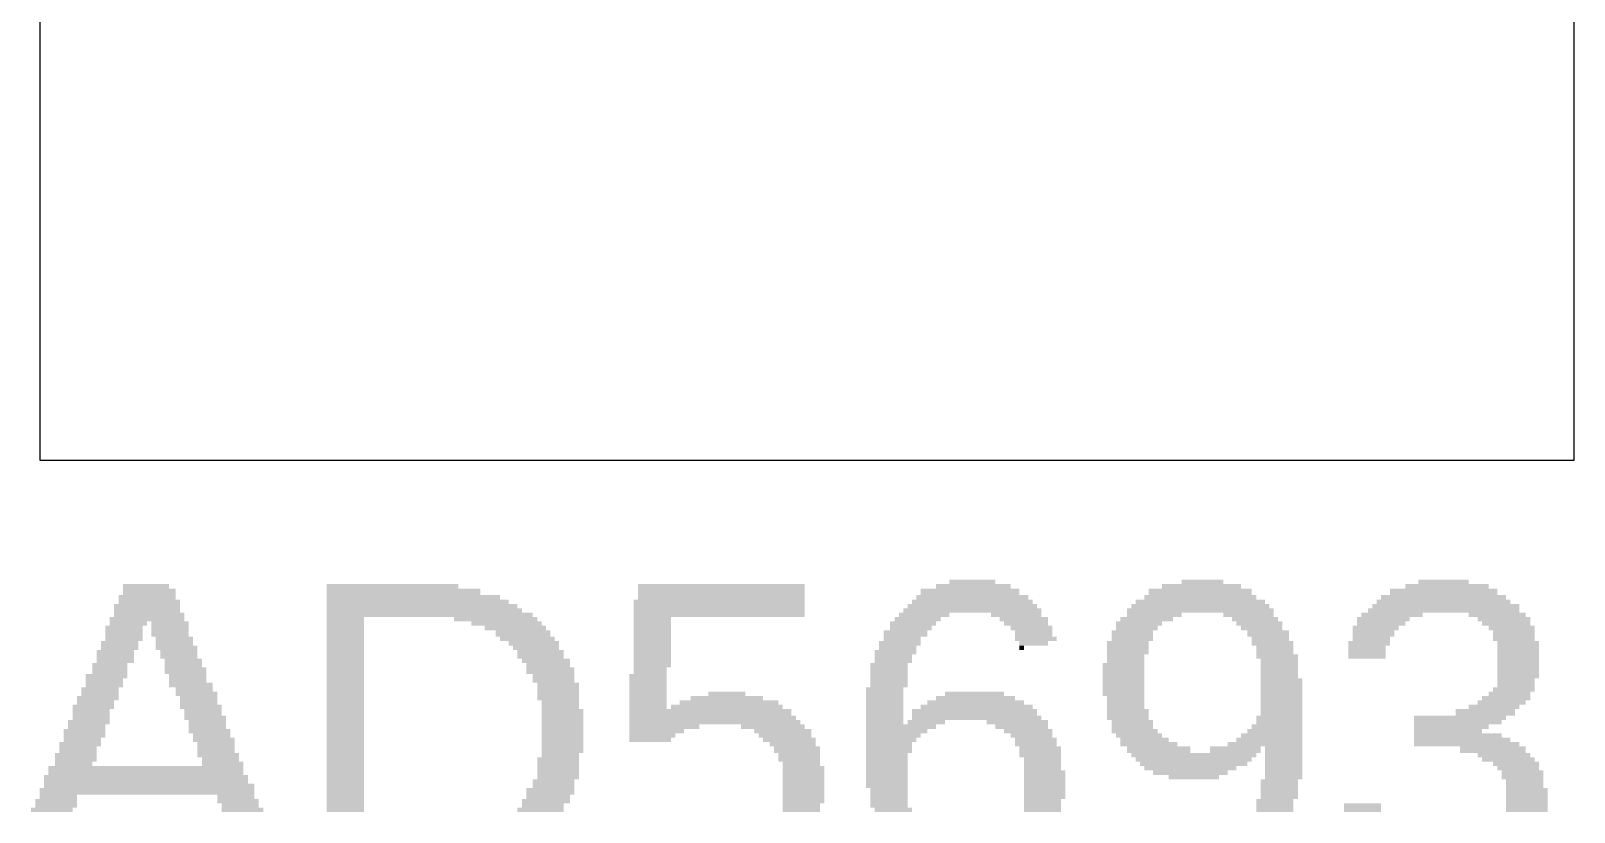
# Model space of a CAD drawing. Extents: x 0 to 25.4, y 0 to 17.8.
# Drawn here: x 9.06 to 16.1, y 8.96 to 12.53 of the extents above; entities that cross this region are included whole.
import ezdxf

# ---------------------------------------------------------------- set-up
doc = ezdxf.new("R2010")
doc.units = 0
doc.layers.add('170', color=40, linetype='CONTINUOUS')
doc.layers.add('21', color=53, linetype='CONTINUOUS')

# ---------------------------------------------------------------- blocks, each defined once
blk = doc.blocks.new('RECT')
blk.add_solid([(-0.5, -0.5), (0.5, -0.5), (-0.5, 0.5), (0.5, 0.5)])

msp = doc.modelspace()

# ---------------------------------------------------------------- linework, layer by layer
at = {"layer": '21'}
for p, q in [((9.1, 16.17), (9.1, 10.57)), ((16.1, 10.57), (16.1, 16.17)), ((9.1, 10.57), (16.1, 10.57))]:
    msp.add_line(p, q, dxfattribs=at)

# ---------------------------------------------------------------- block references
at = {"layer": '170'}
for p, xscale, yscale in [((9.5845, 9.9945), 0.21, 0.02), ((10.7095, 9.9945), 0.6, 0.02), ((12.2095, 9.9945), 0.76, 0.02), ((13.3595, 9.9945), 0.34, 0.02), ((13.3545, 10.0145), 0.21, 0.02), ((14.3995, 9.9945), 0.36, 0.02), ((14.4045, 10.0145), 0.19, 0.02), ((15.5195, 9.9945), 0.38, 0.02), ((15.5045, 10.0145), 0.23, 0.02), ((9.5895, 9.9445), 0.26, 0.02), ((9.5995, 9.9245), 0.28, 0.02), ((9.5995, 9.9695), 0.24, 0.03), ((10.7595, 9.9695), 0.7, 0.03), ((10.8045, 9.9445), 0.79, 0.02), ((10.8245, 9.9245), 0.83, 0.02), ((12.1995, 9.9245), 0.78, 0.02), ((12.2095, 9.9695), 0.76, 0.03), ((12.2095, 9.9445), 0.76, 0.02), ((13.3545, 9.9245), 0.55, 0.02), ((13.3545, 9.9445), 0.51, 0.02), ((13.3445, 9.9695), 0.45, 0.03), ((14.3945, 9.9245), 0.59, 0.02), ((14.3945, 9.9445), 0.51, 0.02), ((14.3945, 9.9695), 0.47, 0.03), ((15.5045, 9.9245), 0.61, 0.02), ((15.5045, 9.9445), 0.57, 0.02), ((15.5045, 9.9695), 0.49, 0.03), ((9.5895, 9.9045), 0.3, 0.02), ((9.5895, 9.8845), 0.3, 0.02), ((9.5995, 9.8645), 0.32, 0.02), ((10.8445, 9.9045), 0.87, 0.02), ((10.8545, 9.8845), 0.89, 0.02), ((10.8795, 9.8645), 0.94, 0.02), ((12.1995, 9.9045), 0.78, 0.02), ((12.1995, 9.8845), 0.78, 0.02), ((12.1995, 9.8645), 0.78, 0.02), ((13.1345, 9.8645), 0.23, 0.02), ((13.3545, 9.8845), 0.63, 0.02), ((13.3545, 9.9045), 0.59, 0.02), ((13.5545, 9.8645), 0.23, 0.02), ((14.3945, 9.8845), 0.67, 0.02), ((14.1845, 9.8645), 0.25, 0.02), ((14.3945, 9.9045), 0.63, 0.02), ((14.6145, 9.8645), 0.23, 0.02), ((15.2695, 9.8645), 0.28, 0.02), ((15.5045, 9.8845), 0.69, 0.02), ((15.5145, 9.9045), 0.67, 0.02), ((15.7495, 9.8645), 0.26, 0.02), ((9.4845, 9.8045), 0.17, 0.02), ((9.4845, 9.7795), 0.17, 0.03), ((9.5895, 9.8445), 0.34, 0.02), ((9.5045, 9.8245), 0.17, 0.02), ((9.6945, 9.8245), 0.17, 0.02), ((9.6945, 9.8045), 0.17, 0.02), ((9.6945, 9.7795), 0.17, 0.03), ((10.4945, 9.8445), 0.17, 0.02), ((10.4945, 9.8245), 0.17, 0.02), ((10.4945, 9.8045), 0.17, 0.02), ((10.4945, 9.7795), 0.17, 0.03), ((11.1795, 9.8445), 0.38, 0.02), ((11.2295, 9.8245), 0.32, 0.02), ((11.2695, 9.8045), 0.28, 0.02), ((11.3045, 9.7795), 0.25, 0.03), ((11.8945, 9.8445), 0.17, 0.02), ((11.8945, 9.8245), 0.17, 0.02), ((11.8945, 9.8045), 0.17, 0.02), ((11.8945, 9.7795), 0.17, 0.03), ((13.0495, 9.7795), 0.2, 0.03), ((13.0845, 9.8245), 0.21, 0.02), ((13.0745, 9.8045), 0.19, 0.02), ((13.1045, 9.8445), 0.21, 0.02), ((13.5895, 9.8445), 0.22, 0.02), ((13.5995, 9.8245), 0.2, 0.02), ((13.6245, 9.8045), 0.19, 0.02), ((13.6345, 9.7795), 0.17, 0.03), ((14.0845, 9.7795), 0.19, 0.03), ((14.1145, 9.8245), 0.21, 0.02), ((14.1045, 9.8045), 0.19, 0.02), ((14.1495, 9.8445), 0.24, 0.02), ((14.6445, 9.8445), 0.21, 0.02), ((14.6645, 9.8245), 0.21, 0.02), ((14.6745, 9.8045), 0.19, 0.02), ((14.7045, 9.7795), 0.19, 0.03), ((15.1945, 9.8045), 0.21, 0.02), ((15.1845, 9.7795), 0.19, 0.03), ((15.2295, 9.8445), 0.24, 0.02), ((15.2195, 9.8245), 0.22, 0.02), ((15.7795, 9.8445), 0.24, 0.02), ((15.7895, 9.8245), 0.22, 0.02), ((15.8145, 9.8045), 0.21, 0.02), ((15.8245, 9.7795), 0.19, 0.03), ((9.4645, 9.7345), 0.17, 0.02), ((9.4645, 9.7145), 0.17, 0.02), ((9.4845, 9.7545), 0.17, 0.02), ((9.7145, 9.7545), 0.17, 0.02), ((9.7145, 9.7345), 0.17, 0.02), ((9.7245, 9.7145), 0.19, 0.02), ((10.4945, 9.7545), 0.17, 0.02), ((10.4945, 9.7345), 0.17, 0.02), ((10.4945, 9.7145), 0.17, 0.02), ((11.3245, 9.7545), 0.25, 0.02), ((11.3545, 9.7345), 0.23, 0.02), ((11.3645, 9.7145), 0.21, 0.02), ((11.8945, 9.7545), 0.17, 0.02), ((11.8945, 9.7345), 0.17, 0.02), ((11.8945, 9.7145), 0.17, 0.02), ((13.0245, 9.7345), 0.19, 0.02), ((13.0145, 9.7145), 0.17, 0.02), ((13.0345, 9.7545), 0.17, 0.02), ((13.6445, 9.7545), 0.19, 0.02), ((13.6345, 9.7345), 0.13, 0.02), ((13.5795, 9.7145), 0.02, 0.02), ((14.0645, 9.7345), 0.19, 0.02), ((14.0645, 9.7145), 0.19, 0.02), ((14.0845, 9.7545), 0.19, 0.02), ((14.7145, 9.7545), 0.17, 0.02), ((14.7245, 9.7345), 0.19, 0.02), ((14.7345, 9.7145), 0.17, 0.02), ((15.1645, 9.7345), 0.19, 0.02), ((15.1545, 9.7145), 0.17, 0.02), ((15.1745, 9.7545), 0.17, 0.02), ((15.8245, 9.7545), 0.19, 0.02), ((15.8445, 9.7345), 0.19, 0.02), ((15.8445, 9.7145), 0.19, 0.02), ((9.4445, 9.6945), 0.17, 0.02), ((9.4445, 9.6745), 0.17, 0.02), ((9.4445, 9.6545), 0.17, 0.02), ((9.7345, 9.6945), 0.17, 0.02), ((9.7345, 9.6745), 0.17, 0.02), ((9.7545, 9.6545), 0.17, 0.02), ((10.4945, 9.6945), 0.17, 0.02), ((10.4945, 9.6745), 0.17, 0.02), ((10.4945, 9.6545), 0.17, 0.02), ((11.3845, 9.6945), 0.21, 0.02), ((11.3845, 9.6745), 0.21, 0.02), ((11.4095, 9.6545), 0.22, 0.02), ((11.8945, 9.6945), 0.17, 0.02), ((11.8945, 9.6745), 0.17, 0.02), ((11.8945, 9.6545), 0.17, 0.02), ((13.0045, 9.6945), 0.19, 0.02), ((12.9945, 9.6745), 0.17, 0.02), ((12.9945, 9.6545), 0.17, 0.02), ((14.0645, 9.6945), 0.19, 0.02), ((14.0545, 9.6745), 0.17, 0.02), ((14.0545, 9.6545), 0.17, 0.02), ((14.7345, 9.6945), 0.17, 0.02), ((14.7445, 9.6745), 0.19, 0.02), ((14.7545, 9.6545), 0.17, 0.02), ((15.1545, 9.6945), 0.17, 0.02), ((15.1545, 9.6745), 0.17, 0.02), ((15.8445, 9.6945), 0.19, 0.02), ((15.8445, 9.6745), 0.19, 0.02), ((15.8445, 9.6545), 0.19, 0.02), ((9.4045, 9.5845), 0.19, 0.02), ((9.4195, 9.6345), 0.16, 0.02), ((9.4195, 9.6095), 0.16, 0.03), ((9.7545, 9.6345), 0.17, 0.02), ((9.7645, 9.6095), 0.19, 0.03), ((9.7745, 9.5845), 0.17, 0.02), ((10.4945, 9.6345), 0.17, 0.02), ((10.4945, 9.6095), 0.17, 0.03), ((10.4945, 9.5845), 0.17, 0.02), ((11.4195, 9.6345), 0.2, 0.02), ((11.4295, 9.6095), 0.22, 0.03), ((11.4445, 9.5845), 0.19, 0.02), ((11.8745, 9.5845), 0.17, 0.02), ((11.8945, 9.6345), 0.17, 0.02), ((11.8845, 9.6095), 0.15, 0.03), ((12.9745, 9.6345), 0.17, 0.02), ((12.9745, 9.6095), 0.17, 0.03), ((12.9745, 9.5845), 0.17, 0.02), ((14.0445, 9.6345), 0.19, 0.02), ((14.0445, 9.6095), 0.19, 0.03), ((14.0445, 9.5845), 0.19, 0.02), ((14.7545, 9.6345), 0.17, 0.02), ((14.7545, 9.6095), 0.17, 0.03), ((14.7545, 9.5845), 0.17, 0.02), ((15.8445, 9.6345), 0.19, 0.02), ((15.8445, 9.6095), 0.19, 0.03), ((15.8445, 9.5845), 0.19, 0.02), ((9.3745, 9.5245), 0.17, 0.02), ((9.3745, 9.5045), 0.17, 0.02), ((9.3945, 9.5645), 0.17, 0.02), ((9.3945, 9.5445), 0.17, 0.02), ((9.7745, 9.5645), 0.17, 0.02), ((9.7895, 9.5445), 0.2, 0.02), ((9.8045, 9.5245), 0.17, 0.02), ((9.8145, 9.5045), 0.19, 0.02), ((10.4945, 9.5645), 0.17, 0.02), ((10.4945, 9.5445), 0.17, 0.02), ((10.4945, 9.5245), 0.17, 0.02), ((10.4945, 9.5045), 0.17, 0.02), ((11.4445, 9.5645), 0.19, 0.02), ((11.4645, 9.5445), 0.19, 0.02), ((11.4645, 9.5245), 0.19, 0.02), ((11.4645, 9.5045), 0.19, 0.02), ((11.8745, 9.5645), 0.17, 0.02), ((11.8745, 9.5445), 0.17, 0.02), ((11.8745, 9.5245), 0.17, 0.02), ((11.8745, 9.5045), 0.17, 0.02), ((12.2345, 9.5045), 0.17, 0.02), ((12.9545, 9.5245), 0.17, 0.02), ((12.9545, 9.5045), 0.17, 0.02), ((12.9745, 9.5645), 0.17, 0.02), ((12.9745, 9.5445), 0.17, 0.02), ((13.3645, 9.5045), 0.27, 0.02), ((14.0445, 9.5645), 0.19, 0.02), ((14.0445, 9.5445), 0.19, 0.02), ((14.0445, 9.5245), 0.19, 0.02), ((14.0445, 9.5045), 0.19, 0.02), ((14.7645, 9.5645), 0.19, 0.02), ((14.7645, 9.5445), 0.19, 0.02), ((14.7645, 9.5245), 0.19, 0.02), ((14.7645, 9.5045), 0.19, 0.02), ((15.8045, 9.5045), 0.19, 0.02), ((15.8245, 9.5245), 0.19, 0.02), ((15.8345, 9.5645), 0.17, 0.02), ((15.8345, 9.5445), 0.17, 0.02), ((9.3445, 9.4445), 0.19, 0.02), ((9.3345, 9.4195), 0.17, 0.03), ((9.3645, 9.4845), 0.19, 0.02), ((9.3545, 9.4645), 0.17, 0.02), ((9.8245, 9.4845), 0.17, 0.02), ((9.8245, 9.4645), 0.17, 0.02), ((9.8345, 9.4445), 0.19, 0.02), ((9.8445, 9.4195), 0.17, 0.03), ((10.4945, 9.4845), 0.17, 0.02), ((10.4945, 9.4645), 0.17, 0.02), ((10.4945, 9.4445), 0.17, 0.02), ((10.4945, 9.4195), 0.17, 0.03), ((11.4645, 9.4845), 0.19, 0.02), ((11.4745, 9.4645), 0.17, 0.02), ((11.4745, 9.4445), 0.17, 0.02), ((11.4845, 9.4195), 0.19, 0.03), ((11.8745, 9.4845), 0.17, 0.02), ((11.8745, 9.4645), 0.17, 0.02), ((11.8745, 9.4445), 0.17, 0.02), ((12.1595, 9.4195), 0.74, 0.03), ((12.2345, 9.4445), 0.51, 0.02), ((12.2445, 9.4645), 0.45, 0.02), ((12.2345, 9.4845), 0.33, 0.02), ((12.9545, 9.4845), 0.17, 0.02), ((12.9545, 9.4645), 0.17, 0.02), ((12.9545, 9.4445), 0.17, 0.02), ((12.9545, 9.4195), 0.17, 0.03), ((13.3645, 9.4195), 0.57, 0.03), ((13.3745, 9.4445), 0.51, 0.02), ((13.3695, 9.4645), 0.44, 0.02), ((13.3695, 9.4845), 0.36, 0.02), ((14.0545, 9.4845), 0.17, 0.02), ((14.0545, 9.4645), 0.17, 0.02), ((14.0545, 9.4445), 0.17, 0.02), ((14.0645, 9.4195), 0.19, 0.03), ((14.7645, 9.4845), 0.19, 0.02), ((14.7645, 9.4645), 0.19, 0.02), ((14.7645, 9.4445), 0.19, 0.02), ((14.7645, 9.4195), 0.19, 0.03), ((15.6945, 9.4195), 0.27, 0.03), ((15.7345, 9.4445), 0.23, 0.02), ((15.7695, 9.4645), 0.22, 0.02), ((15.7895, 9.4845), 0.22, 0.02), ((9.3245, 9.3745), 0.19, 0.02), ((9.3145, 9.3545), 0.17, 0.02), ((9.3345, 9.3945), 0.17, 0.02), ((9.8545, 9.3945), 0.19, 0.02), ((9.8645, 9.3745), 0.17, 0.02), ((9.8645, 9.3545), 0.17, 0.02), ((10.4945, 9.3945), 0.17, 0.02), ((10.4945, 9.3745), 0.17, 0.02), ((10.4945, 9.3545), 0.17, 0.02), ((11.4845, 9.3945), 0.19, 0.02), ((11.4845, 9.3745), 0.19, 0.02), ((11.4845, 9.3545), 0.19, 0.02), ((12.1695, 9.3945), 0.76, 0.02), ((12.1795, 9.3745), 0.78, 0.02), ((11.9495, 9.3545), 0.32, 0.02), ((12.4445, 9.3545), 0.29, 0.02), ((12.9545, 9.3945), 0.17, 0.02), ((12.9545, 9.3745), 0.17, 0.02), ((13.0295, 9.3545), 0.32, 0.02), ((13.1445, 9.3745), 0.17, 0.02), ((13.3745, 9.3945), 0.59, 0.02), ((13.5595, 9.3745), 0.28, 0.02), ((13.5795, 9.3545), 0.24, 0.02), ((14.0645, 9.3945), 0.19, 0.02), ((14.0845, 9.3745), 0.19, 0.02), ((14.0845, 9.3545), 0.19, 0.02), ((14.7445, 9.3545), 0.23, 0.02), ((14.7545, 9.3945), 0.21, 0.02), ((14.7545, 9.3745), 0.21, 0.02), ((15.5795, 9.3945), 0.42, 0.02), ((15.5695, 9.3745), 0.4, 0.02), ((15.5395, 9.3545), 0.34, 0.02), ((9.3045, 9.3345), 0.19, 0.02), ((9.3045, 9.3145), 0.19, 0.02), ((9.2945, 9.2945), 0.17, 0.02), ((9.8745, 9.3345), 0.19, 0.02), ((9.8845, 9.3145), 0.17, 0.02), ((9.8945, 9.2945), 0.19, 0.02), ((10.4945, 9.3345), 0.17, 0.02), ((10.4945, 9.3145), 0.17, 0.02), ((10.4945, 9.2945), 0.17, 0.02), ((11.4845, 9.3345), 0.19, 0.02), ((11.4845, 9.3145), 0.19, 0.02), ((11.4845, 9.2945), 0.19, 0.02), ((11.9145, 9.3345), 0.25, 0.02), ((11.8945, 9.3145), 0.21, 0.02), ((11.8845, 9.2945), 0.19, 0.02), ((12.4895, 9.3345), 0.26, 0.02), ((12.4995, 9.3145), 0.24, 0.02), ((12.5195, 9.2945), 0.24, 0.02), ((13.0095, 9.3345), 0.28, 0.02), ((12.9945, 9.3145), 0.25, 0.02), ((12.9845, 9.2945), 0.23, 0.02), ((13.6095, 9.3345), 0.22, 0.02), ((13.6245, 9.3145), 0.19, 0.02), ((13.6445, 9.2945), 0.19, 0.02), ((14.0945, 9.3345), 0.21, 0.02), ((14.1145, 9.3145), 0.21, 0.02), ((14.1395, 9.2945), 0.22, 0.02), ((14.7095, 9.2945), 0.3, 0.02), ((14.7195, 9.3145), 0.28, 0.02), ((14.7345, 9.3345), 0.25, 0.02), ((15.5245, 9.3345), 0.31, 0.02), ((15.5695, 9.3145), 0.4, 0.02), ((15.5895, 9.2945), 0.44, 0.02), ((9.2645, 9.2245), 0.19, 0.02), ((9.2845, 9.2745), 0.19, 0.02), ((9.2745, 9.2495), 0.17, 0.03), ((9.9045, 9.2745), 0.17, 0.02), ((9.9045, 9.2495), 0.17, 0.03), ((9.9145, 9.2245), 0.19, 0.02), ((10.4945, 9.2745), 0.17, 0.02), ((10.4945, 9.2495), 0.17, 0.03), ((10.4945, 9.2245), 0.17, 0.02), ((11.4845, 9.2745), 0.19, 0.02), ((11.4845, 9.2495), 0.19, 0.03), ((11.4745, 9.2245), 0.17, 0.02), ((12.5345, 9.2745), 0.21, 0.02), ((12.5545, 9.2495), 0.21, 0.03), ((12.5645, 9.2245), 0.19, 0.02), ((12.9745, 9.2745), 0.21, 0.02), ((12.9745, 9.2495), 0.21, 0.03), ((12.9645, 9.2245), 0.19, 0.02), ((13.6445, 9.2745), 0.19, 0.02), ((13.6645, 9.2495), 0.19, 0.03), ((13.6645, 9.2245), 0.19, 0.02), ((14.1595, 9.2745), 0.26, 0.02), ((14.2045, 9.2495), 0.29, 0.03), ((14.3645, 9.2245), 0.57, 0.02), ((14.5545, 9.2495), 0.23, 0.03), ((14.6895, 9.2745), 0.34, 0.02), ((14.7745, 9.2495), 0.17, 0.03), ((14.7745, 9.2245), 0.17, 0.02), ((15.6095, 9.2745), 0.48, 0.02), ((15.7295, 9.2495), 0.3, 0.03), ((15.7795, 9.2245), 0.24, 0.02), ((9.5845, 9.1645), 0.89, 0.02), ((9.5845, 9.1445), 0.89, 0.02), ((9.2645, 9.2045), 0.19, 0.02), ((9.2545, 9.1845), 0.17, 0.02), ((9.9245, 9.2045), 0.17, 0.02), ((9.9345, 9.1845), 0.19, 0.02), ((10.4945, 9.2045), 0.17, 0.02), ((10.4945, 9.1845), 0.17, 0.02), ((10.4945, 9.1645), 0.17, 0.02), ((10.4945, 9.1445), 0.17, 0.02), ((11.4645, 9.2045), 0.19, 0.02), ((11.4645, 9.1845), 0.19, 0.02), ((11.4645, 9.1645), 0.19, 0.02), ((11.4645, 9.1445), 0.19, 0.02), ((12.5645, 9.2045), 0.19, 0.02), ((12.5745, 9.1845), 0.17, 0.02), ((12.5845, 9.1645), 0.19, 0.02), ((12.5845, 9.1445), 0.19, 0.02), ((12.9645, 9.2045), 0.19, 0.02), ((12.9645, 9.1845), 0.19, 0.02), ((12.9645, 9.1645), 0.19, 0.02), ((12.9645, 9.1445), 0.19, 0.02), ((13.6745, 9.2045), 0.17, 0.02), ((13.6745, 9.1845), 0.17, 0.02), ((13.6745, 9.1645), 0.17, 0.02), ((13.6845, 9.1445), 0.19, 0.02), ((14.3645, 9.2045), 0.53, 0.02), ((14.3645, 9.1845), 0.49, 0.02), ((14.3495, 9.1645), 0.42, 0.02), ((14.3495, 9.1445), 0.34, 0.02), ((14.7745, 9.2045), 0.17, 0.02), ((14.7745, 9.1845), 0.17, 0.02), ((14.7745, 9.1645), 0.17, 0.02), ((14.7745, 9.1445), 0.17, 0.02), ((15.7995, 9.2045), 0.24, 0.02), ((15.8345, 9.1845), 0.21, 0.02), ((15.8445, 9.1645), 0.19, 0.02), ((15.8645, 9.1445), 0.19, 0.02), ((9.5845, 9.1245), 0.93, 0.02), ((9.5845, 9.1045), 0.93, 0.02), ((9.5995, 9.0845), 0.96, 0.02), ((10.4945, 9.1245), 0.17, 0.02), ((10.4945, 9.1045), 0.17, 0.02), ((10.4945, 9.0845), 0.17, 0.02), ((11.4445, 9.1045), 0.19, 0.02), ((11.4445, 9.0845), 0.19, 0.02), ((11.4645, 9.1245), 0.19, 0.02), ((12.5845, 9.1245), 0.19, 0.02), ((12.5845, 9.1045), 0.19, 0.02), ((12.5845, 9.0845), 0.19, 0.02), ((12.9645, 9.1245), 0.19, 0.02), ((12.9645, 9.1045), 0.19, 0.02), ((12.9645, 9.0845), 0.19, 0.02), ((13.6845, 9.1245), 0.19, 0.02), ((13.6845, 9.1045), 0.19, 0.02), ((13.6845, 9.0845), 0.19, 0.02), ((14.3645, 9.1245), 0.23, 0.02), ((14.7545, 9.1045), 0.17, 0.02), ((14.7545, 9.0845), 0.17, 0.02), ((14.7745, 9.1245), 0.17, 0.02), ((15.8645, 9.1245), 0.19, 0.02), ((15.8745, 9.1045), 0.17, 0.02), ((15.8745, 9.0845), 0.17, 0.02), ((9.1745, 9.0145), 0.19, 0.02), ((9.5895, 9.0595), 0.98, 0.03), ((9.1845, 9.0345), 0.17, 0.02), ((9.9945, 9.0345), 0.17, 0.02), ((10.0045, 9.0145), 0.19, 0.02), ((10.4945, 9.0595), 0.17, 0.03), ((10.4945, 9.0345), 0.17, 0.02), ((10.4945, 9.0145), 0.17, 0.02), ((11.4095, 9.0145), 0.22, 0.02), ((11.4295, 9.0595), 0.22, 0.03), ((11.4195, 9.0345), 0.2, 0.02), ((12.5845, 9.0595), 0.19, 0.03), ((12.5845, 9.0345), 0.19, 0.02), ((12.5845, 9.0145), 0.19, 0.02), ((12.9745, 9.0595), 0.17, 0.03), ((12.9745, 9.0345), 0.17, 0.02), ((12.9745, 9.0145), 0.17, 0.02), ((13.6845, 9.0595), 0.19, 0.03), ((13.6845, 9.0345), 0.19, 0.02), ((13.6745, 9.0145), 0.17, 0.02), ((14.7345, 9.0145), 0.17, 0.02), ((14.7545, 9.0595), 0.17, 0.03), ((14.7545, 9.0345), 0.17, 0.02), ((15.8845, 9.0595), 0.19, 0.03), ((15.8845, 9.0345), 0.19, 0.02), ((15.8845, 9.0145), 0.19, 0.02), ((9.1545, 8.9745), 0.19, 0.02), ((9.1745, 8.9945), 0.19, 0.02), ((10.0145, 8.9945), 0.17, 0.02), ((10.0245, 8.9745), 0.19, 0.02), ((10.4945, 8.9945), 0.17, 0.02), ((10.4945, 8.9745), 0.17, 0.02), ((11.3845, 8.9745), 0.21, 0.02), ((11.3945, 8.9945), 0.19, 0.02), ((12.5745, 8.9945), 0.17, 0.02), ((12.5745, 8.9745), 0.17, 0.02), ((12.9745, 8.9945), 0.17, 0.02), ((12.9945, 8.9745), 0.17, 0.02), ((13.6745, 8.9945), 0.17, 0.02), ((13.6745, 8.9745), 0.17, 0.02), ((14.7345, 8.9945), 0.17, 0.02), ((14.7345, 8.9745), 0.17, 0.02), ((15.1345, 8.9945), 0.17, 0.02), ((15.1345, 8.9745), 0.17, 0.02), ((15.8845, 8.9945), 0.19, 0.02), ((15.8845, 8.9745), 0.19, 0.02)]:
    msp.add_blockref('RECT', p, dxfattribs=dict(at, xscale=xscale, yscale=yscale))

doc.saveas('drawing.dxf')
